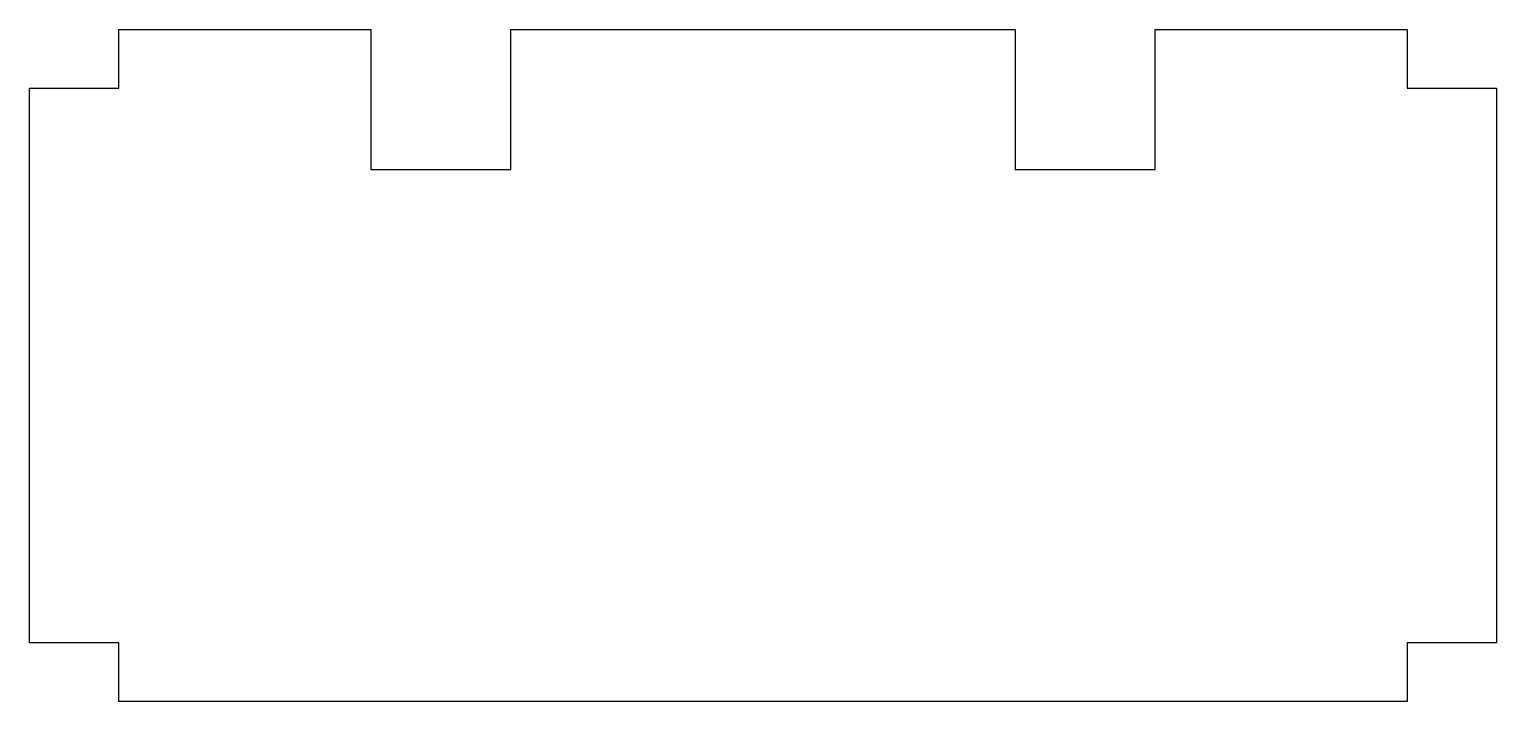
# Model space of a CAD drawing. Header units: millimetres. Extents: x -26.2 to 26.2, y -12 to 12.
import ezdxf

# ---------------------------------------------------------------- set-up
doc = ezdxf.new("R2010")
doc.units = ezdxf.units.MM

msp = doc.modelspace()

# ---------------------------------------------------------------- linework, layer by layer
for p, q in [((-23, 9.9), (-23, 12)), ((-23, 12), (-14, 12)), ((-14, 12), (-14, 7)), ((-9, 7), (-9, 12)), ((-9, 12), (9, 12)), ((9, 12), (9, 7)), ((14, 7), (14, 12)), ((14, 12), (23, 12)), ((23, 12), (23, 9.9)), ((-26.2, -9.9), (-26.2, 9.9)), ((-26.2, 9.9), (-23, 9.9)), ((23, 9.9), (26.2, 9.9)), ((26.2, 9.9), (26.2, -9.9)), ((-14, 7), (-9, 7)), ((9, 7), (14, 7)), ((-23, -9.9), (-26.2, -9.9)), ((-23, -12), (-23, -9.9)), ((26.2, -9.9), (23, -9.9)), ((23, -9.9), (23, -12)), ((23, -12), (-23, -12))]:
    msp.add_line(p, q)

doc.saveas('drawing.dxf')
